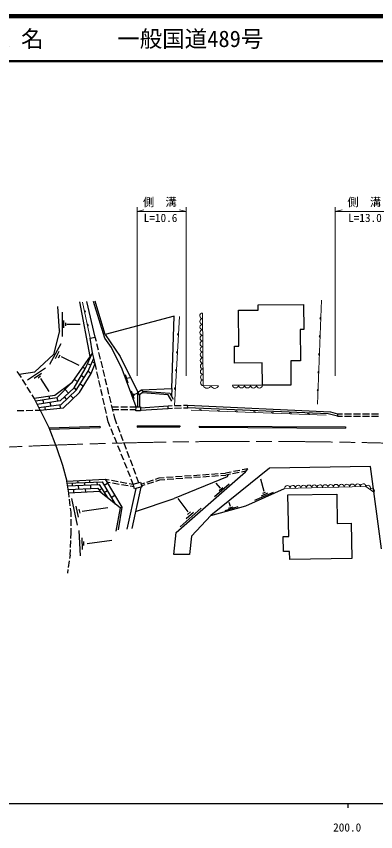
# Model space of a CAD drawing. Units: millimetres, scale not verified. Extents: x 40000 to 680000, y 20000 to 380000.
# Drawn here: x 194312 to 274179, y 198715 to 380000 of the extents above; entities that cross this region are included whole.
import ezdxf
from ezdxf.enums import TextEntityAlignment as Align

# ---------------------------------------------------------------- set-up
doc = ezdxf.new("R2010")
doc.units = ezdxf.units.MM
doc.header["$LTSCALE"] = 1000
doc.linetypes.add('CHAIN', pattern=[18.5, 12, -1.5, 3.5, -1.5])
for name, color, linetype, lineweight in [('M-BGD', 7, 'Continuous', 25), ('M-BMK', 2, 'CHAIN', 13), ('M-STR-HTXT', 7, 'Continuous', 13), ('M-TTL', 2, 'Continuous', 140), ('M-TTL-BAND', 7, 'Continuous', 25), ('M-TTL-LINE', 7, 'Continuous', 50)]:
    doc.layers.add(name, color=color, linetype=linetype, lineweight=lineweight)
doc.layers.add('M-TTL-TXT', color=7, linetype='Continuous')
doc.styles.add('ＭＳ ゴシック', font='')
doc.styles.get('ＭＳ ゴシック').set_extended_font_data('MS Gothic')

msp = doc.modelspace()

# ---------------------------------------------------------------- linework, layer by layer
at = {"layer": 'M-BGD'}
for p, q in [((203913, 310078), (203561, 315495)), ((210699, 304353), (208437, 316519)), ((211868, 308664), (209995, 316618)), ((213982, 308464), (211499, 316608)), ((214077, 309244), (211804, 316701)), ((248071, 315840), (258148, 315903)), ((248078, 314683), (248071, 315840)), ((258148, 315903), (258183, 310351)), ((204560, 308820), (204578, 314199)), ((243685, 314656), (248078, 314683)), ((243735, 306660), (243685, 314656)), ((204870, 310717), (204897, 312405)), ((205309, 311168), (205322, 311886)), ((229367, 313323), (214077, 309244)), ((228876, 297287), (229367, 313323)), ((203913, 310078), (202549, 304841)), ((205561, 311554), (208539, 311527)), ((258183, 310351), (257390, 310346)), ((257390, 310346), (257433, 303392)), ((210751, 308451), (211868, 308664)), ((211278, 305186), (210751, 308451)), ((212103, 307686), (211868, 308664)), ((215432, 306333), (213982, 308464)), ((214077, 309244), (217386, 304379)), ((201764, 302680), (204290, 307253)), ((212570, 305741), (212219, 307200)), ((242773, 306654), (243735, 306660)), ((242796, 302903), (242773, 306654)), ((202549, 304841), (198448, 300964)), ((203040, 303943), (203864, 305525)), ((203678, 304063), (204051, 304767)), ((211278, 305186), (206682, 298567)), ((209613, 301599), (211278, 305186)), ((211823, 302807), (211278, 305186)), ((213037, 303797), (212686, 305255)), ((217825, 301549), (215432, 306333)), ((204316, 304342), (208185, 302428)), ((210852, 302433), (210149, 302754)), ((210251, 301086), (211551, 303996)), ((210919, 300614), (211823, 302807)), ((211823, 302807), (211202, 303215)), ((212130, 301445), (211823, 302807)), ((213504, 301852), (213153, 303310)), ((217386, 304379), (221341, 296420)), ((248965, 302942), (242796, 302903)), ((248997, 297958), (248965, 302942)), ((257433, 303392), (255315, 303378)), ((255315, 303378), (255349, 297999)), ((194980, 300402), (194467, 301059)), ((194980, 300402), (198448, 300964)), ((196828, 299174), (200816, 301826)), ((207137, 297371), (209613, 301599)), ((207626, 296852), (210251, 301086)), ((209613, 301599), (209042, 301967)), ((210251, 301086), (210919, 300614)), ((212570, 299494), (212240, 300957)), ((213971, 299907), (213620, 301366)), ((220913, 293154), (217825, 301549)), ((195440, 299663), (194980, 300402)), ((196497, 297965), (195704, 299239)), ((198253, 299580), (199919, 300679)), ((199166, 299642), (199724, 300040)), ((199671, 299500), (201527, 296584)), ((207174, 299275), (207984, 298817)), ((208362, 296386), (210919, 300614)), ((208763, 300147), (209396, 299707)), ((214438, 297962), (214087, 299421)), ((218485, 300328), (219115, 298526)), ((218898, 299525), (219549, 299731)), ((197553, 296267), (196761, 297541)), ((202880, 295769), (206682, 298567)), ((206682, 298567), (203293, 295151)), ((207137, 297371), (204038, 294510)), ((207137, 297371), (207626, 296852)), ((208515, 298286), (209219, 297804)), ((213009, 297543), (212680, 299006)), ((214905, 296018), (214554, 297476)), ((255349, 297999), (248997, 297958)), ((198277, 295103), (197817, 295842)), ((198277, 295103), (202880, 295769)), ((201527, 295573), (201660, 294898)), ((204276, 293728), (207626, 296852)), ((204782, 292962), (208362, 296386)), ((205917, 296244), (205175, 297048)), ((206349, 295662), (206983, 295067)), ((213449, 295592), (213119, 297055)), ((215372, 294073), (215021, 295532)), ((219868, 296708), (220447, 295007)), ((220266, 296172), (220447, 295637)), ((220469, 295941), (221192, 296208)), ((221285, 293151), (221341, 296420)), ((221341, 296420), (222119, 296955)), ((221719, 295871), (221341, 296420)), ((221719, 295871), (221662, 293147)), ((222496, 296406), (221719, 295871)), ((222119, 296955), (228876, 297287)), ((222119, 296955), (222496, 296406)), ((228091, 295852), (222323, 296288)), ((222343, 296629), (228410, 296184)), ((228849, 294403), (228091, 295852)), ((228410, 296184), (229141, 294881)), ((228876, 297287), (228819, 295455)), ((199620, 292442), (198277, 295103)), ((203293, 295151), (198618, 294428)), ((204038, 294510), (198974, 293722)), ((199314, 293048), (204276, 293728)), ((200205, 294674), (200371, 293939)), ((201795, 294161), (201968, 293412)), ((203293, 295151), (203545, 294433)), ((205487, 294858), (204992, 295390)), ((213889, 293641), (213559, 295104)), ((194511, 292329), (196010, 292362)), ((196510, 292373), (198010, 292406)), ((198510, 292417), (199620, 292442)), ((199620, 292442), (204782, 292962)), ((199620, 292442), (201504, 288571)), ((200586, 293223), (200703, 292551)), ((203874, 293673), (204111, 292895)), ((214329, 291690), (213999, 293153)), ((215839, 292128), (215488, 293587)), ((215596, 293140), (217005, 293144)), ((215726, 292597), (217067, 292600)), ((217505, 293145), (219005, 293149)), ((217567, 292602), (219067, 292606)), ((219505, 293150), (220913, 293154)), ((219567, 292607), (220909, 292611)), ((220906, 292294), (220913, 293154)), ((221891, 292285), (220906, 292294)), ((220913, 293154), (221898, 293145)), ((221898, 293145), (221891, 292285)), ((221892, 292457), (228097, 292834)), ((221896, 292951), (228081, 293423)), ((228081, 293423), (228986, 293449)), ((228097, 292834), (228081, 293423)), ((228097, 292834), (229002, 292859)), ((229486, 293462), (230985, 293504)), ((229502, 292873), (231002, 292915)), ((231485, 293518), (232390, 293543)), ((231501, 292928), (232406, 292954)), ((232406, 292954), (232390, 293543)), ((232390, 293543), (264141, 292049)), ((263653, 291626), (232406, 292954)), ((264141, 292049), (265694, 291584)), ((214746, 289840), (214439, 291202)), ((216190, 290664), (215955, 291642)), ((216684, 289342), (216190, 290664)), ((265694, 291114), (263653, 291626)), ((265694, 291584), (266777, 291585)), ((265694, 291584), (265694, 291114)), ((265694, 291114), (266773, 291113)), ((267273, 291112), (268773, 291111)), ((267277, 291585), (268777, 291587)), ((269273, 291110), (270773, 291108)), ((269277, 291587), (270777, 291589)), ((271273, 291108), (272773, 291106)), ((271277, 291589), (272777, 291590)), ((273273, 291105), (274773, 291104)), ((273277, 291591), (274777, 291592)), ((201504, 288571), (203212, 284099)), ((201535, 288491), (212910, 288847)), ((201629, 288244), (212918, 288597)), ((212910, 288847), (212918, 288597)), ((215199, 288715), (214746, 289840)), ((215945, 286859), (215385, 288251)), ((217384, 287468), (216859, 288874)), ((221178, 288940), (230649, 288986)), ((221178, 288940), (221179, 288690)), ((221179, 288690), (230650, 288736)), ((230649, 288986), (230650, 288736)), ((234942, 288893), (234941, 288643)), ((234941, 288643), (267473, 288445)), ((234942, 288893), (267475, 288695)), ((267475, 288695), (267473, 288445)), ((218084, 285595), (217559, 287000)), ((216691, 285004), (216132, 286395)), ((218784, 283721), (218259, 285126)), ((203212, 284099), (204555, 280230)), ((217438, 283148), (216878, 284540)), ((219484, 281848), (218959, 283253)), ((218184, 281293), (217624, 282684)), ((220183, 279974), (219658, 281379)), ((204555, 280230), (205509, 276664)), ((218931, 279437), (218371, 280829)), ((220883, 278101), (220358, 279506)), ((250550, 279530), (237567, 268981)), ((245802, 279397), (244514, 279150)), ((245259, 278757), (245802, 279397)), ((273002, 279913), (250550, 279530)), ((275487, 261622), (273002, 279913)), ((219677, 277582), (219117, 278973)), ((221552, 276310), (221058, 277632)), ((225236, 277117), (226074, 277408)), ((226074, 277408), (227187, 277486)), ((227686, 277520), (229182, 277625)), ((241168, 277574), (229378, 272801)), ((229681, 277660), (231177, 277764)), ((229818, 265204), (245259, 278757)), ((231676, 277799), (233172, 277903)), ((231791, 277365), (233287, 277470)), ((233671, 277938), (235167, 278043)), ((233786, 277506), (235282, 277612)), ((235666, 278077), (237163, 278182)), ((235781, 277647), (237277, 277753)), ((237661, 278217), (239158, 278321)), ((237776, 277788), (239272, 277894)), ((239657, 278356), (240770, 278433)), ((239771, 277929), (240886, 278008)), ((242058, 278680), (240770, 278433)), ((241888, 278199), (240886, 278008)), ((241396, 278105), (241168, 277574)), ((243853, 278574), (242379, 278293)), ((244023, 279056), (242549, 278774)), ((245346, 278859), (244344, 278668)), ((205509, 276664), (214030, 277080)), ((205966, 274011), (205509, 276664)), ((205592, 276181), (213356, 276483)), ((205696, 275580), (212745, 275872)), ((206830, 275627), (206805, 276228)), ((208033, 276276), (208013, 276786)), ((208078, 275679), (208111, 274873)), ((209534, 275739), (209509, 276334)), ((210667, 276379), (210646, 276915)), ((210765, 275790), (210798, 274998)), ((212332, 275855), (212308, 276442)), ((212745, 275872), (214648, 272854)), ((213356, 276483), (216317, 271534)), ((213806, 275732), (214568, 276187)), ((214030, 277080), (217772, 270870)), ((214030, 277080), (214956, 276920)), ((214391, 276481), (215206, 276342)), ((215449, 276835), (216927, 276579)), ((215699, 276258), (217177, 276006)), ((217420, 276494), (218898, 276238)), ((217670, 275922), (219149, 275670)), ((219390, 276153), (220316, 275992)), ((219642, 275586), (220457, 275447)), ((220316, 275992), (219864, 277118)), ((220316, 275992), (221934, 276408)), ((220582, 274959), (220316, 275992)), ((221934, 276408), (222200, 275374)), ((222038, 276005), (222875, 276296)), ((222144, 275591), (222983, 275877)), ((223347, 276460), (224764, 276953)), ((223456, 276038), (224876, 276521)), ((225349, 276683), (226188, 276968)), ((226188, 276968), (227302, 277047)), ((227801, 277082), (229297, 277188)), ((229796, 277224), (231292, 277329)), ((238366, 273222), (241641, 276054)), ((239710, 275099), (238762, 276184)), ((249392, 274335), (248622, 277092)), ((205836, 274767), (212426, 275074)), ((212798, 274316), (205966, 274011)), ((206072, 273116), (205966, 274011)), ((207001, 274821), (207037, 274059)), ((209651, 274945), (209686, 274177)), ((212426, 275074), (213168, 274024)), ((213315, 274968), (212752, 274613)), ((217371, 270701), (212798, 274316)), ((214546, 274495), (213869, 274090)), ((218978, 265973), (220945, 275052)), ((221953, 275311), (220004, 266152)), ((222200, 275374), (220582, 274959)), ((239384, 274585), (240230, 275272)), ((245301, 271145), (253945, 275052)), ((247352, 272414), (251444, 274184)), ((248774, 273402), (250196, 274021)), ((249132, 273966), (249685, 274216)), ((254687, 273578), (265533, 273771)), ((265533, 273771), (265650, 267238)), ((206307, 271130), (206131, 272619)), ((206598, 272819), (207824, 266897)), ((215416, 273041), (216186, 273502)), ((220806, 269919), (229378, 272801)), ((232490, 269848), (230293, 272762)), ((241939, 270979), (241603, 271934)), ((254851, 264339), (254687, 273578)), ((206472, 269739), (206366, 270633)), ((207525, 271055), (208063, 268662)), ((208183, 270426), (208392, 269529)), ((208931, 269978), (214643, 270815)), ((217371, 270701), (216437, 265536)), ((217772, 270870), (216950, 265804)), ((217772, 270870), (217371, 270701)), ((230716, 266461), (235404, 270629)), ((237567, 268981), (245301, 271145)), ((240702, 270154), (243589, 270979)), ((241472, 270621), (242503, 270947)), ((206478, 268689), (206472, 269739)), ((232083, 268317), (233711, 269750)), ((232376, 269213), (233028, 269831)), ((237567, 268981), (233237, 264455)), ((206489, 266689), (206481, 268189)), ((265650, 267238), (268755, 267294)), ((268755, 267294), (268894, 259473)), ((206446, 263929), (206498, 265139)), ((206498, 265139), (206492, 266189)), ((208183, 265671), (208482, 260048)), ((229297, 260369), (229818, 265204)), ((206359, 261931), (206424, 263430)), ((208871, 264056), (208961, 261454)), ((209276, 263239), (209263, 262375)), ((210047, 262787), (215550, 263544)), ((233237, 264455), (232765, 260352)), ((253642, 264317), (254851, 264339)), ((253700, 261019), (253642, 264317)), ((206286, 260221), (206338, 261431)), ((206286, 260221), (206166, 259447)), ((232765, 260352), (229297, 260369)), ((255032, 261043), (253700, 261019)), ((255064, 259227), (255032, 261043)), ((268894, 259473), (255064, 259227)), ((206090, 258953), (205862, 257470)), ((205786, 256976), (205667, 256202))]:
    msp.add_line(p, q, dxfattribs=at)
at = {"layer": 'M-BGD', "lineweight": 13}
for p, q in [((210751, 308451), (208998, 316438)), ((262141, 316855), (261259, 293781)), ((230574, 313278), (229435, 293461)), ((242356, 297968), (248997, 297958)), ((263193, 291329), (233173, 292464))]:
    msp.add_line(p, q, dxfattribs=at)
for points in [[(235682, 314027), (235865, 297894), (239251, 297877)], [(273782, 274175), (271998, 275481), (253945, 275052)]]:
    msp.add_lwpolyline(points, dxfattribs=at)
for centre, radius, start, end in [((209410, 314300), 256, 295.05892, 89.69815), ((235710, 313407), 621, 92.57983, 268.72097), ((235724, 312166), 621, 92.57983, 268.72097), ((262045, 312856), 256, 100.49062, 255.12985), ((210053, 311369), 256, 295.05892, 89.69815), ((235738, 310925), 621, 92.57983, 268.72097), ((235752, 309684), 621, 92.57983, 268.72097), ((230401, 309281), 256, 99.38955, 254.02878), ((235766, 308443), 621, 92.57983, 268.72097), ((261892, 308859), 256, 100.49062, 255.12985), ((235780, 307202), 621, 92.57983, 268.72097), ((235794, 305961), 621, 92.57983, 268.72097), ((230171, 305288), 256, 99.38955, 254.02878), ((235808, 304720), 621, 92.57983, 268.72097), ((261739, 304862), 256, 100.49062, 255.12985), ((235822, 303479), 621, 92.57983, 268.72097), ((235837, 302237), 621, 92.57983, 268.72097), ((229941, 301295), 256, 99.38955, 254.02878), ((235851, 300996), 621, 92.57983, 268.72097), ((261586, 300865), 256, 100.49062, 255.12985), ((235865, 299755), 621, 92.57983, 268.72097), ((235879, 298514), 621, 92.57983, 268.72097), ((229712, 297301), 256, 99.38955, 254.02878), ((236713, 298187), 897, 199.07042, 340.37867), ((238406, 298179), 897, 199.07042, 340.37867), ((243020, 298035), 668, 185.71708, 354.11089), ((244348, 298033), 668, 185.71708, 354.11089), ((245676, 298031), 668, 185.71708, 354.11089), ((247005, 298029), 668, 185.71708, 354.11089), ((248333, 298027), 668, 185.71708, 354.11089), ((261433, 296868), 256, 100.49062, 255.12985), ((235211, 292331), 256, 10.51418, 165.15341), ((239208, 292180), 256, 10.51418, 165.15341), ((243205, 292029), 256, 10.51418, 165.15341), ((247202, 291877), 256, 10.51418, 165.15341), ((251199, 291726), 256, 10.51418, 165.15341), ((255196, 291575), 256, 10.51418, 165.15341), ((259193, 291424), 256, 10.51418, 165.15341), ((254547, 275064), 602, 1.54496, 181.17573), ((255751, 275093), 602, 1.54496, 181.17573), ((256954, 275121), 602, 1.54496, 181.17573), ((258158, 275150), 602, 1.54496, 181.17573), ((259361, 275178), 602, 1.54496, 181.17573), ((260565, 275207), 602, 1.54496, 181.17573), ((261768, 275236), 602, 1.54496, 181.17573), ((262972, 275264), 602, 1.54496, 181.17573), ((264175, 275293), 602, 1.54496, 181.17573), ((265379, 275321), 602, 1.54496, 181.17573), ((266582, 275350), 602, 1.54496, 181.17573), ((267786, 275379), 602, 1.54496, 181.17573), ((268990, 275407), 602, 1.54496, 181.17573), ((270193, 275436), 602, 1.54496, 181.17573), ((271397, 275464), 602, 1.54496, 181.17573), ((272471, 275191), 554, 319.08102, 148.51799), ((273363, 274538), 554, 319.08102, 148.51799)]:
    msp.add_arc(centre, radius, start, end, dxfattribs=at)
at = {"layer": 'M-BMK'}
msp.add_arc((246677, -877677), 1163166, 88.20508, 93.03745, dxfattribs=at)
at = {"layer": 'M-STR-HTXT'}
for p, q in [((221155, 300035), (221155, 337548)), ((232097, 300035), (232097, 337548)), ((265203, 300035), (265203, 337548)), ((221155, 336611), (222655, 336986)), ((221155, 336611), (232097, 336611)), ((232097, 336611), (230597, 336986)), ((265203, 336611), (266703, 336986)), ((265203, 336611), (278296, 336611))]:
    msp.add_line(p, q, dxfattribs=at)
at = {"layer": 'M-TTL'}
msp.add_line((680000, 380000), (40000, 380000), dxfattribs=at)
at = {"layer": 'M-TTL-BAND'}
for p, q in [((40000, 205000), (579000, 205000)), ((268000, 205000), (268000, 204000))]:
    msp.add_line(p, q, dxfattribs=at)
at = {"layer": 'M-TTL-LINE'}
msp.add_line((40000, 370000), (680000, 370000), dxfattribs=at)

# ---------------------------------------------------------------- texts
at = {"layer": 'M-STR-HTXT', "style": 'ＭＳ ゴシック'}
for s, p in [('側\u3000溝', (222463, 337217)), ('側\u3000溝', (267893, 337217)), ('L=10.6', (222625, 333720)), ('L=13.0', (268055, 333720))]:
    msp.add_text(s, height=1833, dxfattribs=at).set_placement(p, align=Align.BOTTOM_LEFT)
at = {"layer": 'M-TTL-BAND', "style": 'ＭＳ ゴシック'}
msp.add_text('200.0', height=1833, dxfattribs=at).set_placement((267844, 198195), align=Align.BOTTOM_CENTER)
at = {"layer": 'M-TTL-TXT', "style": 'ＭＳ ゴシック'}
for s, p in [('路 線 名', (180380, 375000)), ('一般国道489号', (216734, 375000))]:
    msp.add_text(s, height=3666, dxfattribs=at).set_placement(p, align=Align.MIDDLE_LEFT)

doc.saveas('drawing.dxf')
